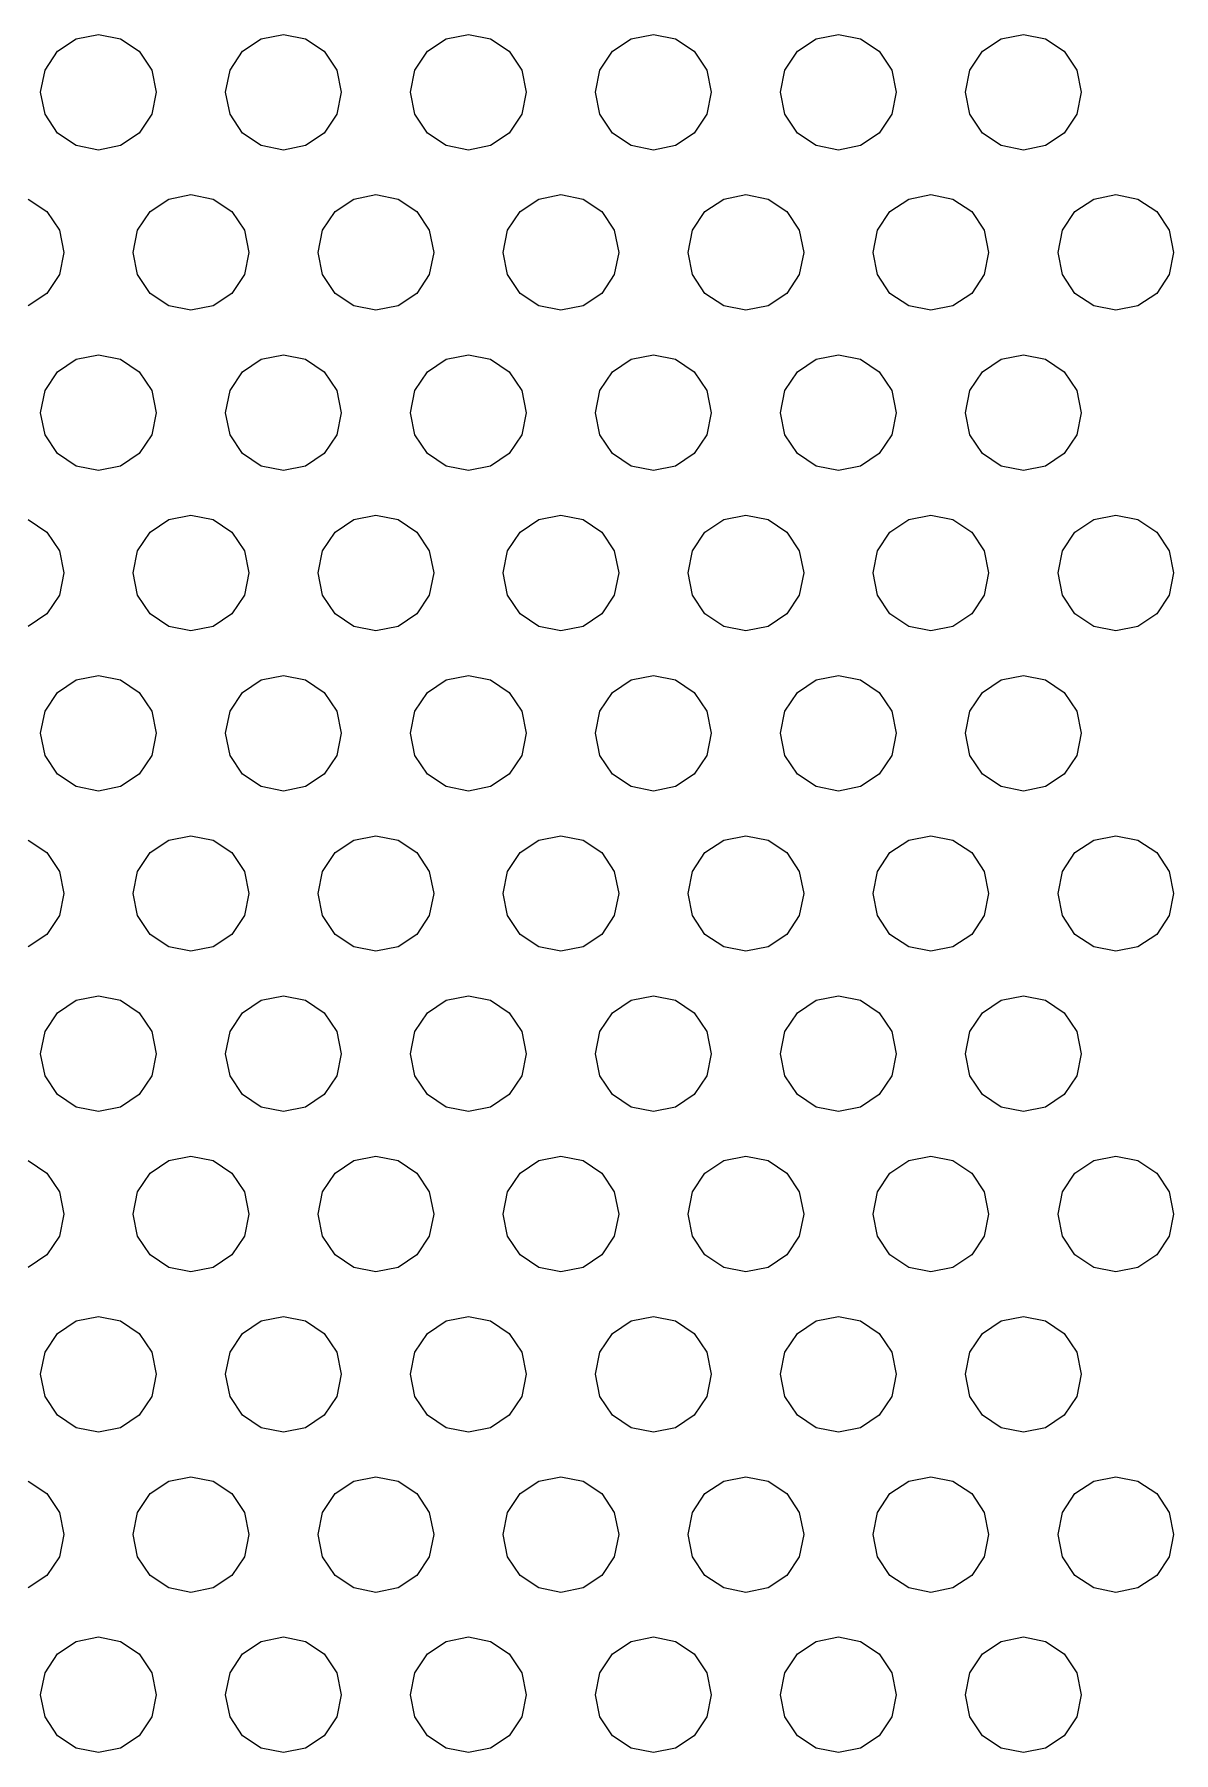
# Model space of a CAD drawing. Header units: metres. Extents: x 0 to 569, y 6 to 314.
# Drawn here: x 143.7 to 193, y 78.1 to 152.4 of the extents above; entities that cross this region are included whole.
import ezdxf

# ---------------------------------------------------------------- set-up
doc = ezdxf.new("R2010")
doc.units = ezdxf.units.M

msp = doc.modelspace()

# ---------------------------------------------------------------- linework, layer by layer
for p, q in [((145.543, 152.161), (146.5, 152.351)), ((146.5, 152.351), (147.457, 152.161)), ((153.543, 152.161), (154.5, 152.351)), ((154.5, 152.351), (155.457, 152.161)), ((161.543, 152.161), (162.5, 152.351)), ((162.5, 152.351), (163.457, 152.161)), ((169.543, 152.161), (170.5, 152.351)), ((170.5, 152.351), (171.457, 152.161)), ((177.543, 152.161), (178.5, 152.351)), ((178.5, 152.351), (179.457, 152.161)), ((185.543, 152.161), (186.5, 152.351)), ((186.5, 152.351), (187.457, 152.161)), ((144.19, 150.808), (144.732, 151.619)), ((144.732, 151.619), (145.543, 152.161)), ((147.457, 152.161), (148.268, 151.619)), ((148.268, 151.619), (148.81, 150.808)), ((152.19, 150.808), (152.732, 151.619)), ((152.732, 151.619), (153.543, 152.161)), ((155.457, 152.161), (156.268, 151.619)), ((156.268, 151.619), (156.81, 150.808)), ((160.19, 150.808), (160.732, 151.619)), ((160.732, 151.619), (161.543, 152.161)), ((163.457, 152.161), (164.268, 151.619)), ((164.268, 151.619), (164.81, 150.808)), ((168.19, 150.808), (168.732, 151.619)), ((168.732, 151.619), (169.543, 152.161)), ((171.457, 152.161), (172.268, 151.619)), ((172.268, 151.619), (172.81, 150.808)), ((176.19, 150.808), (176.732, 151.619)), ((176.732, 151.619), (177.543, 152.161)), ((179.457, 152.161), (180.268, 151.619)), ((180.268, 151.619), (180.81, 150.808)), ((184.19, 150.808), (184.732, 151.619)), ((184.732, 151.619), (185.543, 152.161)), ((187.457, 152.161), (188.268, 151.619)), ((188.268, 151.619), (188.81, 150.808)), ((144, 149.851), (144.19, 150.808)), ((148.81, 150.808), (149, 149.851)), ((152, 149.851), (152.19, 150.808)), ((156.81, 150.808), (157, 149.851)), ((160, 149.851), (160.19, 150.808)), ((164.81, 150.808), (165, 149.851)), ((168, 149.851), (168.19, 150.808)), ((172.81, 150.808), (173, 149.851)), ((176, 149.851), (176.19, 150.808)), ((180.81, 150.808), (181, 149.851)), ((184, 149.851), (184.19, 150.808)), ((188.81, 150.808), (189, 149.851)), ((144.19, 148.895), (144, 149.851)), ((149, 149.851), (148.81, 148.895)), ((152.19, 148.895), (152, 149.851)), ((157, 149.851), (156.81, 148.895)), ((160.19, 148.895), (160, 149.851)), ((165, 149.851), (164.81, 148.895)), ((168.19, 148.895), (168, 149.851)), ((173, 149.851), (172.81, 148.895)), ((176.19, 148.895), (176, 149.851)), ((181, 149.851), (180.81, 148.895)), ((184.19, 148.895), (184, 149.851)), ((189, 149.851), (188.81, 148.895)), ((144.732, 148.083), (144.19, 148.895)), ((148.81, 148.895), (148.268, 148.083)), ((152.732, 148.083), (152.19, 148.895)), ((156.81, 148.895), (156.268, 148.083)), ((160.732, 148.083), (160.19, 148.895)), ((164.81, 148.895), (164.268, 148.083)), ((168.732, 148.083), (168.19, 148.895)), ((172.81, 148.895), (172.268, 148.083)), ((176.732, 148.083), (176.19, 148.895)), ((180.81, 148.895), (180.268, 148.083)), ((184.732, 148.083), (184.19, 148.895)), ((188.81, 148.895), (188.268, 148.083)), ((145.543, 147.542), (144.732, 148.083)), ((148.268, 148.083), (147.457, 147.542)), ((153.543, 147.542), (152.732, 148.083)), ((156.268, 148.083), (155.457, 147.542)), ((161.543, 147.542), (160.732, 148.083)), ((164.268, 148.083), (163.457, 147.542)), ((169.543, 147.542), (168.732, 148.083)), ((172.268, 148.083), (171.457, 147.542)), ((177.543, 147.542), (176.732, 148.083)), ((180.268, 148.083), (179.457, 147.542)), ((185.543, 147.542), (184.732, 148.083)), ((188.268, 148.083), (187.457, 147.542)), ((146.5, 147.351), (145.543, 147.542)), ((147.457, 147.542), (146.5, 147.351)), ((154.5, 147.351), (153.543, 147.542)), ((155.457, 147.542), (154.5, 147.351)), ((162.5, 147.351), (161.543, 147.542)), ((163.457, 147.542), (162.5, 147.351)), ((170.5, 147.351), (169.543, 147.542)), ((171.457, 147.542), (170.5, 147.351)), ((178.5, 147.351), (177.543, 147.542)), ((179.457, 147.542), (178.5, 147.351)), ((186.5, 147.351), (185.543, 147.542)), ((187.457, 147.542), (186.5, 147.351)), ((143.457, 145.233), (144.268, 144.691)), ((148.732, 144.691), (149.543, 145.233)), ((149.543, 145.233), (150.5, 145.423)), ((150.5, 145.423), (151.457, 145.233)), ((151.457, 145.233), (152.268, 144.691)), ((156.732, 144.691), (157.543, 145.233)), ((157.543, 145.233), (158.5, 145.423)), ((158.5, 145.423), (159.457, 145.233)), ((159.457, 145.233), (160.268, 144.691)), ((164.732, 144.691), (165.543, 145.233)), ((165.543, 145.233), (166.5, 145.423)), ((166.5, 145.423), (167.457, 145.233)), ((167.457, 145.233), (168.268, 144.691)), ((172.732, 144.691), (173.543, 145.233)), ((173.543, 145.233), (174.5, 145.423)), ((174.5, 145.423), (175.457, 145.233)), ((175.457, 145.233), (176.268, 144.691)), ((180.732, 144.691), (181.543, 145.233)), ((181.543, 145.233), (182.5, 145.423)), ((182.5, 145.423), (183.457, 145.233)), ((183.457, 145.233), (184.268, 144.691)), ((188.732, 144.691), (189.543, 145.233)), ((189.543, 145.233), (190.5, 145.423)), ((190.5, 145.423), (191.457, 145.233)), ((191.457, 145.233), (192.268, 144.691)), ((144.268, 144.691), (144.81, 143.88)), ((148.19, 143.88), (148.732, 144.691)), ((152.268, 144.691), (152.81, 143.88)), ((156.19, 143.88), (156.732, 144.691)), ((160.268, 144.691), (160.81, 143.88)), ((164.19, 143.88), (164.732, 144.691)), ((168.268, 144.691), (168.81, 143.88)), ((172.19, 143.88), (172.732, 144.691)), ((176.268, 144.691), (176.81, 143.88)), ((180.19, 143.88), (180.732, 144.691)), ((184.268, 144.691), (184.81, 143.88)), ((188.19, 143.88), (188.732, 144.691)), ((192.268, 144.691), (192.81, 143.88)), ((144.81, 143.88), (145, 142.923)), ((148, 142.923), (148.19, 143.88)), ((152.81, 143.88), (153, 142.923)), ((156, 142.923), (156.19, 143.88)), ((160.81, 143.88), (161, 142.923)), ((164, 142.923), (164.19, 143.88)), ((168.81, 143.88), (169, 142.923)), ((172, 142.923), (172.19, 143.88)), ((176.81, 143.88), (177, 142.923)), ((180, 142.923), (180.19, 143.88)), ((184.81, 143.88), (185, 142.923)), ((188, 142.923), (188.19, 143.88)), ((192.81, 143.88), (193, 142.923)), ((145, 142.923), (144.81, 141.966)), ((148.19, 141.966), (148, 142.923)), ((153, 142.923), (152.81, 141.966)), ((156.19, 141.966), (156, 142.923)), ((161, 142.923), (160.81, 141.966)), ((164.19, 141.966), (164, 142.923)), ((169, 142.923), (168.81, 141.966)), ((172.19, 141.966), (172, 142.923)), ((177, 142.923), (176.81, 141.966)), ((180.19, 141.966), (180, 142.923)), ((185, 142.923), (184.81, 141.966)), ((188.19, 141.966), (188, 142.923)), ((193, 142.923), (192.81, 141.966)), ((144.81, 141.966), (144.268, 141.155)), ((148.732, 141.155), (148.19, 141.966)), ((152.81, 141.966), (152.268, 141.155)), ((156.732, 141.155), (156.19, 141.966)), ((160.81, 141.966), (160.268, 141.155)), ((164.732, 141.155), (164.19, 141.966)), ((168.81, 141.966), (168.268, 141.155)), ((172.732, 141.155), (172.19, 141.966)), ((176.81, 141.966), (176.268, 141.155)), ((180.732, 141.155), (180.19, 141.966)), ((184.81, 141.966), (184.268, 141.155)), ((188.732, 141.155), (188.19, 141.966)), ((192.81, 141.966), (192.268, 141.155)), ((144.268, 141.155), (143.457, 140.613)), ((149.543, 140.613), (148.732, 141.155)), ((152.268, 141.155), (151.457, 140.613)), ((157.543, 140.613), (156.732, 141.155)), ((160.268, 141.155), (159.457, 140.613)), ((165.543, 140.613), (164.732, 141.155)), ((168.268, 141.155), (167.457, 140.613)), ((173.543, 140.613), (172.732, 141.155)), ((176.268, 141.155), (175.457, 140.613)), ((181.543, 140.613), (180.732, 141.155)), ((184.268, 141.155), (183.457, 140.613)), ((189.543, 140.613), (188.732, 141.155)), ((192.268, 141.155), (191.457, 140.613)), ((150.5, 140.423), (149.543, 140.613)), ((151.457, 140.613), (150.5, 140.423)), ((158.5, 140.423), (157.543, 140.613)), ((159.457, 140.613), (158.5, 140.423)), ((166.5, 140.423), (165.543, 140.613)), ((167.457, 140.613), (166.5, 140.423)), ((174.5, 140.423), (173.543, 140.613)), ((175.457, 140.613), (174.5, 140.423)), ((182.5, 140.423), (181.543, 140.613)), ((183.457, 140.613), (182.5, 140.423)), ((190.5, 140.423), (189.543, 140.613)), ((191.457, 140.613), (190.5, 140.423)), ((144.732, 137.763), (145.543, 138.305)), ((145.543, 138.305), (146.5, 138.495)), ((146.5, 138.495), (147.457, 138.305)), ((147.457, 138.305), (148.268, 137.763)), ((152.732, 137.763), (153.543, 138.305)), ((153.543, 138.305), (154.5, 138.495)), ((154.5, 138.495), (155.457, 138.305)), ((155.457, 138.305), (156.268, 137.763)), ((160.732, 137.763), (161.543, 138.305)), ((161.543, 138.305), (162.5, 138.495)), ((162.5, 138.495), (163.457, 138.305)), ((163.457, 138.305), (164.268, 137.763)), ((168.732, 137.763), (169.543, 138.305)), ((169.543, 138.305), (170.5, 138.495)), ((170.5, 138.495), (171.457, 138.305)), ((171.457, 138.305), (172.268, 137.763)), ((176.732, 137.763), (177.543, 138.305)), ((177.543, 138.305), (178.5, 138.495)), ((178.5, 138.495), (179.457, 138.305)), ((179.457, 138.305), (180.268, 137.763)), ((184.732, 137.763), (185.543, 138.305)), ((185.543, 138.305), (186.5, 138.495)), ((186.5, 138.495), (187.457, 138.305)), ((187.457, 138.305), (188.268, 137.763)), ((144.19, 136.952), (144.732, 137.763)), ((148.268, 137.763), (148.81, 136.952)), ((152.19, 136.952), (152.732, 137.763)), ((156.268, 137.763), (156.81, 136.952)), ((160.19, 136.952), (160.732, 137.763)), ((164.268, 137.763), (164.81, 136.952)), ((168.19, 136.952), (168.732, 137.763)), ((172.268, 137.763), (172.81, 136.952)), ((176.19, 136.952), (176.732, 137.763)), ((180.268, 137.763), (180.81, 136.952)), ((184.19, 136.952), (184.732, 137.763)), ((188.268, 137.763), (188.81, 136.952)), ((144, 135.995), (144.19, 136.952)), ((148.81, 136.952), (149, 135.995)), ((152, 135.995), (152.19, 136.952)), ((156.81, 136.952), (157, 135.995)), ((160, 135.995), (160.19, 136.952)), ((164.81, 136.952), (165, 135.995)), ((168, 135.995), (168.19, 136.952)), ((172.81, 136.952), (173, 135.995)), ((176, 135.995), (176.19, 136.952)), ((180.81, 136.952), (181, 135.995)), ((184, 135.995), (184.19, 136.952)), ((188.81, 136.952), (189, 135.995)), ((144.19, 135.038), (144, 135.995)), ((149, 135.995), (148.81, 135.038)), ((152.19, 135.038), (152, 135.995)), ((157, 135.995), (156.81, 135.038)), ((160.19, 135.038), (160, 135.995)), ((165, 135.995), (164.81, 135.038)), ((168.19, 135.038), (168, 135.995)), ((173, 135.995), (172.81, 135.038)), ((176.19, 135.038), (176, 135.995)), ((181, 135.995), (180.81, 135.038)), ((184.19, 135.038), (184, 135.995)), ((189, 135.995), (188.81, 135.038)), ((144.732, 134.227), (144.19, 135.038)), ((148.81, 135.038), (148.268, 134.227)), ((152.732, 134.227), (152.19, 135.038)), ((156.81, 135.038), (156.268, 134.227)), ((160.732, 134.227), (160.19, 135.038)), ((164.81, 135.038), (164.268, 134.227)), ((168.732, 134.227), (168.19, 135.038)), ((172.81, 135.038), (172.268, 134.227)), ((176.732, 134.227), (176.19, 135.038)), ((180.81, 135.038), (180.268, 134.227)), ((184.732, 134.227), (184.19, 135.038)), ((188.81, 135.038), (188.268, 134.227)), ((145.543, 133.685), (144.732, 134.227)), ((148.268, 134.227), (147.457, 133.685)), ((153.543, 133.685), (152.732, 134.227)), ((156.268, 134.227), (155.457, 133.685)), ((161.543, 133.685), (160.732, 134.227)), ((164.268, 134.227), (163.457, 133.685)), ((169.543, 133.685), (168.732, 134.227)), ((172.268, 134.227), (171.457, 133.685)), ((177.543, 133.685), (176.732, 134.227)), ((180.268, 134.227), (179.457, 133.685)), ((185.543, 133.685), (184.732, 134.227)), ((188.268, 134.227), (187.457, 133.685)), ((146.5, 133.495), (145.543, 133.685)), ((147.457, 133.685), (146.5, 133.495)), ((154.5, 133.495), (153.543, 133.685)), ((155.457, 133.685), (154.5, 133.495)), ((162.5, 133.495), (161.543, 133.685)), ((163.457, 133.685), (162.5, 133.495)), ((170.5, 133.495), (169.543, 133.685)), ((171.457, 133.685), (170.5, 133.495)), ((178.5, 133.495), (177.543, 133.685)), ((179.457, 133.685), (178.5, 133.495)), ((186.5, 133.495), (185.543, 133.685)), ((187.457, 133.685), (186.5, 133.495)), ((149.543, 131.376), (150.5, 131.567)), ((150.5, 131.567), (151.457, 131.376)), ((157.543, 131.376), (158.5, 131.567)), ((158.5, 131.567), (159.457, 131.376)), ((165.543, 131.376), (166.5, 131.567)), ((166.5, 131.567), (167.457, 131.376)), ((173.543, 131.376), (174.5, 131.567)), ((174.5, 131.567), (175.457, 131.376)), ((181.543, 131.376), (182.5, 131.567)), ((182.5, 131.567), (183.457, 131.376)), ((189.543, 131.376), (190.5, 131.567)), ((190.5, 131.567), (191.457, 131.376)), ((143.457, 131.376), (144.268, 130.834)), ((144.268, 130.834), (144.81, 130.023)), ((148.19, 130.023), (148.732, 130.834)), ((148.732, 130.834), (149.543, 131.376)), ((151.457, 131.376), (152.268, 130.834)), ((152.268, 130.834), (152.81, 130.023)), ((156.19, 130.023), (156.732, 130.834)), ((156.732, 130.834), (157.543, 131.376)), ((159.457, 131.376), (160.268, 130.834)), ((160.268, 130.834), (160.81, 130.023)), ((164.19, 130.023), (164.732, 130.834)), ((164.732, 130.834), (165.543, 131.376)), ((167.457, 131.376), (168.268, 130.834)), ((168.268, 130.834), (168.81, 130.023)), ((172.19, 130.023), (172.732, 130.834)), ((172.732, 130.834), (173.543, 131.376)), ((175.457, 131.376), (176.268, 130.834)), ((176.268, 130.834), (176.81, 130.023)), ((180.19, 130.023), (180.732, 130.834)), ((180.732, 130.834), (181.543, 131.376)), ((183.457, 131.376), (184.268, 130.834)), ((184.268, 130.834), (184.81, 130.023)), ((188.19, 130.023), (188.732, 130.834)), ((188.732, 130.834), (189.543, 131.376)), ((191.457, 131.376), (192.268, 130.834)), ((192.268, 130.834), (192.81, 130.023)), ((144.81, 130.023), (145, 129.067)), ((148, 129.067), (148.19, 130.023)), ((152.81, 130.023), (153, 129.067)), ((156, 129.067), (156.19, 130.023)), ((160.81, 130.023), (161, 129.067)), ((164, 129.067), (164.19, 130.023)), ((168.81, 130.023), (169, 129.067)), ((172, 129.067), (172.19, 130.023)), ((176.81, 130.023), (177, 129.067)), ((180, 129.067), (180.19, 130.023)), ((184.81, 130.023), (185, 129.067)), ((188, 129.067), (188.19, 130.023)), ((192.81, 130.023), (193, 129.067)), ((145, 129.067), (144.81, 128.11)), ((148.19, 128.11), (148, 129.067)), ((153, 129.067), (152.81, 128.11)), ((156.19, 128.11), (156, 129.067)), ((161, 129.067), (160.81, 128.11)), ((164.19, 128.11), (164, 129.067)), ((169, 129.067), (168.81, 128.11)), ((172.19, 128.11), (172, 129.067)), ((177, 129.067), (176.81, 128.11)), ((180.19, 128.11), (180, 129.067)), ((185, 129.067), (184.81, 128.11)), ((188.19, 128.11), (188, 129.067)), ((193, 129.067), (192.81, 128.11)), ((144.81, 128.11), (144.268, 127.299)), ((148.732, 127.299), (148.19, 128.11)), ((152.81, 128.11), (152.268, 127.299)), ((156.732, 127.299), (156.19, 128.11)), ((160.81, 128.11), (160.268, 127.299)), ((164.732, 127.299), (164.19, 128.11)), ((168.81, 128.11), (168.268, 127.299)), ((172.732, 127.299), (172.19, 128.11)), ((176.81, 128.11), (176.268, 127.299)), ((180.732, 127.299), (180.19, 128.11)), ((184.81, 128.11), (184.268, 127.299)), ((188.732, 127.299), (188.19, 128.11)), ((192.81, 128.11), (192.268, 127.299)), ((144.268, 127.299), (143.457, 126.757)), ((149.543, 126.757), (148.732, 127.299)), ((152.268, 127.299), (151.457, 126.757)), ((157.543, 126.757), (156.732, 127.299)), ((160.268, 127.299), (159.457, 126.757)), ((165.543, 126.757), (164.732, 127.299)), ((168.268, 127.299), (167.457, 126.757)), ((173.543, 126.757), (172.732, 127.299)), ((176.268, 127.299), (175.457, 126.757)), ((181.543, 126.757), (180.732, 127.299)), ((184.268, 127.299), (183.457, 126.757)), ((189.543, 126.757), (188.732, 127.299)), ((192.268, 127.299), (191.457, 126.757)), ((150.5, 126.567), (149.543, 126.757)), ((151.457, 126.757), (150.5, 126.567)), ((158.5, 126.567), (157.543, 126.757)), ((159.457, 126.757), (158.5, 126.567)), ((166.5, 126.567), (165.543, 126.757)), ((167.457, 126.757), (166.5, 126.567)), ((174.5, 126.567), (173.543, 126.757)), ((175.457, 126.757), (174.5, 126.567)), ((182.5, 126.567), (181.543, 126.757)), ((183.457, 126.757), (182.5, 126.567)), ((190.5, 126.567), (189.543, 126.757)), ((191.457, 126.757), (190.5, 126.567)), ((144.732, 123.906), (145.543, 124.448)), ((145.543, 124.448), (146.5, 124.638)), ((146.5, 124.638), (147.457, 124.448)), ((147.457, 124.448), (148.268, 123.906)), ((152.732, 123.906), (153.543, 124.448)), ((153.543, 124.448), (154.5, 124.638)), ((154.5, 124.638), (155.457, 124.448)), ((155.457, 124.448), (156.268, 123.906)), ((160.732, 123.906), (161.543, 124.448)), ((161.543, 124.448), (162.5, 124.638)), ((162.5, 124.638), (163.457, 124.448)), ((163.457, 124.448), (164.268, 123.906)), ((168.732, 123.906), (169.543, 124.448)), ((169.543, 124.448), (170.5, 124.638)), ((170.5, 124.638), (171.457, 124.448)), ((171.457, 124.448), (172.268, 123.906)), ((176.732, 123.906), (177.543, 124.448)), ((177.543, 124.448), (178.5, 124.638)), ((178.5, 124.638), (179.457, 124.448)), ((179.457, 124.448), (180.268, 123.906)), ((184.732, 123.906), (185.543, 124.448)), ((185.543, 124.448), (186.5, 124.638)), ((186.5, 124.638), (187.457, 124.448)), ((187.457, 124.448), (188.268, 123.906)), ((144.19, 123.095), (144.732, 123.906)), ((148.268, 123.906), (148.81, 123.095)), ((152.19, 123.095), (152.732, 123.906)), ((156.268, 123.906), (156.81, 123.095)), ((160.19, 123.095), (160.732, 123.906)), ((164.268, 123.906), (164.81, 123.095)), ((168.19, 123.095), (168.732, 123.906)), ((172.268, 123.906), (172.81, 123.095)), ((176.19, 123.095), (176.732, 123.906)), ((180.268, 123.906), (180.81, 123.095)), ((184.19, 123.095), (184.732, 123.906)), ((188.268, 123.906), (188.81, 123.095)), ((144, 122.138), (144.19, 123.095)), ((148.81, 123.095), (149, 122.138)), ((152, 122.138), (152.19, 123.095)), ((156.81, 123.095), (157, 122.138)), ((160, 122.138), (160.19, 123.095)), ((164.81, 123.095), (165, 122.138)), ((168, 122.138), (168.19, 123.095)), ((172.81, 123.095), (173, 122.138)), ((176, 122.138), (176.19, 123.095)), ((180.81, 123.095), (181, 122.138)), ((184, 122.138), (184.19, 123.095)), ((188.81, 123.095), (189, 122.138)), ((144.19, 121.182), (144, 122.138)), ((149, 122.138), (148.81, 121.182)), ((152.19, 121.182), (152, 122.138)), ((157, 122.138), (156.81, 121.182)), ((160.19, 121.182), (160, 122.138)), ((165, 122.138), (164.81, 121.182)), ((168.19, 121.182), (168, 122.138)), ((173, 122.138), (172.81, 121.182)), ((176.19, 121.182), (176, 122.138)), ((181, 122.138), (180.81, 121.182)), ((184.19, 121.182), (184, 122.138)), ((189, 122.138), (188.81, 121.182)), ((144.732, 120.371), (144.19, 121.182)), ((148.81, 121.182), (148.268, 120.371)), ((152.732, 120.371), (152.19, 121.182)), ((156.81, 121.182), (156.268, 120.371)), ((160.732, 120.371), (160.19, 121.182)), ((164.81, 121.182), (164.268, 120.371)), ((168.732, 120.371), (168.19, 121.182)), ((172.81, 121.182), (172.268, 120.371)), ((176.732, 120.371), (176.19, 121.182)), ((180.81, 121.182), (180.268, 120.371)), ((184.732, 120.371), (184.19, 121.182)), ((188.81, 121.182), (188.268, 120.371)), ((145.543, 119.829), (144.732, 120.371)), ((148.268, 120.371), (147.457, 119.829)), ((153.543, 119.829), (152.732, 120.371)), ((156.268, 120.371), (155.457, 119.829)), ((161.543, 119.829), (160.732, 120.371)), ((164.268, 120.371), (163.457, 119.829)), ((169.543, 119.829), (168.732, 120.371)), ((172.268, 120.371), (171.457, 119.829)), ((177.543, 119.829), (176.732, 120.371)), ((180.268, 120.371), (179.457, 119.829)), ((185.543, 119.829), (184.732, 120.371)), ((188.268, 120.371), (187.457, 119.829)), ((146.5, 119.638), (145.543, 119.829)), ((147.457, 119.829), (146.5, 119.638)), ((154.5, 119.638), (153.543, 119.829)), ((155.457, 119.829), (154.5, 119.638)), ((162.5, 119.638), (161.543, 119.829)), ((163.457, 119.829), (162.5, 119.638)), ((170.5, 119.638), (169.543, 119.829)), ((171.457, 119.829), (170.5, 119.638)), ((178.5, 119.638), (177.543, 119.829)), ((179.457, 119.829), (178.5, 119.638)), ((186.5, 119.638), (185.543, 119.829)), ((187.457, 119.829), (186.5, 119.638)), ((143.457, 117.52), (144.268, 116.978)), ((148.732, 116.978), (149.543, 117.52)), ((149.543, 117.52), (150.5, 117.71)), ((150.5, 117.71), (151.457, 117.52)), ((151.457, 117.52), (152.268, 116.978)), ((156.732, 116.978), (157.543, 117.52)), ((157.543, 117.52), (158.5, 117.71)), ((158.5, 117.71), (159.457, 117.52)), ((159.457, 117.52), (160.268, 116.978)), ((164.732, 116.978), (165.543, 117.52)), ((165.543, 117.52), (166.5, 117.71)), ((166.5, 117.71), (167.457, 117.52)), ((167.457, 117.52), (168.268, 116.978)), ((172.732, 116.978), (173.543, 117.52)), ((173.543, 117.52), (174.5, 117.71)), ((174.5, 117.71), (175.457, 117.52)), ((175.457, 117.52), (176.268, 116.978)), ((180.732, 116.978), (181.543, 117.52)), ((181.543, 117.52), (182.5, 117.71)), ((182.5, 117.71), (183.457, 117.52)), ((183.457, 117.52), (184.268, 116.978)), ((188.732, 116.978), (189.543, 117.52)), ((189.543, 117.52), (190.5, 117.71)), ((190.5, 117.71), (191.457, 117.52)), ((191.457, 117.52), (192.268, 116.978)), ((144.268, 116.978), (144.81, 116.167)), ((148.19, 116.167), (148.732, 116.978)), ((152.268, 116.978), (152.81, 116.167)), ((156.19, 116.167), (156.732, 116.978)), ((160.268, 116.978), (160.81, 116.167)), ((164.19, 116.167), (164.732, 116.978)), ((168.268, 116.978), (168.81, 116.167)), ((172.19, 116.167), (172.732, 116.978)), ((176.268, 116.978), (176.81, 116.167)), ((180.19, 116.167), (180.732, 116.978)), ((184.268, 116.978), (184.81, 116.167)), ((188.19, 116.167), (188.732, 116.978)), ((192.268, 116.978), (192.81, 116.167)), ((144.81, 116.167), (145, 115.21)), ((148, 115.21), (148.19, 116.167)), ((152.81, 116.167), (153, 115.21)), ((156, 115.21), (156.19, 116.167)), ((160.81, 116.167), (161, 115.21)), ((164, 115.21), (164.19, 116.167)), ((168.81, 116.167), (169, 115.21)), ((172, 115.21), (172.19, 116.167)), ((176.81, 116.167), (177, 115.21)), ((180, 115.21), (180.19, 116.167)), ((184.81, 116.167), (185, 115.21)), ((188, 115.21), (188.19, 116.167)), ((192.81, 116.167), (193, 115.21)), ((145, 115.21), (144.81, 114.254)), ((148.19, 114.254), (148, 115.21)), ((153, 115.21), (152.81, 114.254)), ((156.19, 114.254), (156, 115.21)), ((161, 115.21), (160.81, 114.254)), ((164.19, 114.254), (164, 115.21)), ((169, 115.21), (168.81, 114.254)), ((172.19, 114.254), (172, 115.21)), ((177, 115.21), (176.81, 114.254)), ((180.19, 114.254), (180, 115.21)), ((185, 115.21), (184.81, 114.254)), ((188.19, 114.254), (188, 115.21)), ((193, 115.21), (192.81, 114.254)), ((144.81, 114.254), (144.268, 113.442)), ((148.732, 113.442), (148.19, 114.254)), ((152.81, 114.254), (152.268, 113.442)), ((156.732, 113.442), (156.19, 114.254)), ((160.81, 114.254), (160.268, 113.442)), ((164.732, 113.442), (164.19, 114.254)), ((168.81, 114.254), (168.268, 113.442)), ((172.732, 113.442), (172.19, 114.254)), ((176.81, 114.254), (176.268, 113.442)), ((180.732, 113.442), (180.19, 114.254)), ((184.81, 114.254), (184.268, 113.442)), ((188.732, 113.442), (188.19, 114.254)), ((192.81, 114.254), (192.268, 113.442)), ((144.268, 113.442), (143.457, 112.901)), ((149.543, 112.901), (148.732, 113.442)), ((152.268, 113.442), (151.457, 112.901)), ((157.543, 112.901), (156.732, 113.442)), ((160.268, 113.442), (159.457, 112.901)), ((165.543, 112.901), (164.732, 113.442)), ((168.268, 113.442), (167.457, 112.901)), ((173.543, 112.901), (172.732, 113.442)), ((176.268, 113.442), (175.457, 112.901)), ((181.543, 112.901), (180.732, 113.442)), ((184.268, 113.442), (183.457, 112.901)), ((189.543, 112.901), (188.732, 113.442)), ((192.268, 113.442), (191.457, 112.901)), ((150.5, 112.71), (149.543, 112.901)), ((151.457, 112.901), (150.5, 112.71)), ((158.5, 112.71), (157.543, 112.901)), ((159.457, 112.901), (158.5, 112.71)), ((166.5, 112.71), (165.543, 112.901)), ((167.457, 112.901), (166.5, 112.71)), ((174.5, 112.71), (173.543, 112.901)), ((175.457, 112.901), (174.5, 112.71)), ((182.5, 112.71), (181.543, 112.901)), ((183.457, 112.901), (182.5, 112.71)), ((190.5, 112.71), (189.543, 112.901)), ((191.457, 112.901), (190.5, 112.71)), ((145.543, 110.592), (146.5, 110.782)), ((146.5, 110.782), (147.457, 110.592)), ((153.543, 110.592), (154.5, 110.782)), ((154.5, 110.782), (155.457, 110.592)), ((161.543, 110.592), (162.5, 110.782)), ((162.5, 110.782), (163.457, 110.592)), ((169.543, 110.592), (170.5, 110.782)), ((170.5, 110.782), (171.457, 110.592)), ((177.543, 110.592), (178.5, 110.782)), ((178.5, 110.782), (179.457, 110.592)), ((185.543, 110.592), (186.5, 110.782)), ((186.5, 110.782), (187.457, 110.592)), ((144.19, 109.239), (144.732, 110.05)), ((144.732, 110.05), (145.543, 110.592)), ((147.457, 110.592), (148.268, 110.05)), ((148.268, 110.05), (148.81, 109.239)), ((152.19, 109.239), (152.732, 110.05)), ((152.732, 110.05), (153.543, 110.592)), ((155.457, 110.592), (156.268, 110.05)), ((156.268, 110.05), (156.81, 109.239)), ((160.19, 109.239), (160.732, 110.05)), ((160.732, 110.05), (161.543, 110.592)), ((163.457, 110.592), (164.268, 110.05)), ((164.268, 110.05), (164.81, 109.239)), ((168.19, 109.239), (168.732, 110.05)), ((168.732, 110.05), (169.543, 110.592)), ((171.457, 110.592), (172.268, 110.05)), ((172.268, 110.05), (172.81, 109.239)), ((176.19, 109.239), (176.732, 110.05)), ((176.732, 110.05), (177.543, 110.592)), ((179.457, 110.592), (180.268, 110.05)), ((180.268, 110.05), (180.81, 109.239)), ((184.19, 109.239), (184.732, 110.05)), ((184.732, 110.05), (185.543, 110.592)), ((187.457, 110.592), (188.268, 110.05)), ((188.268, 110.05), (188.81, 109.239)), ((144, 108.282), (144.19, 109.239)), ((148.81, 109.239), (149, 108.282)), ((152, 108.282), (152.19, 109.239)), ((156.81, 109.239), (157, 108.282)), ((160, 108.282), (160.19, 109.239)), ((164.81, 109.239), (165, 108.282)), ((168, 108.282), (168.19, 109.239)), ((172.81, 109.239), (173, 108.282)), ((176, 108.282), (176.19, 109.239)), ((180.81, 109.239), (181, 108.282)), ((184, 108.282), (184.19, 109.239)), ((188.81, 109.239), (189, 108.282)), ((144.19, 107.325), (144, 108.282)), ((149, 108.282), (148.81, 107.325)), ((152.19, 107.325), (152, 108.282)), ((157, 108.282), (156.81, 107.325)), ((160.19, 107.325), (160, 108.282)), ((165, 108.282), (164.81, 107.325)), ((168.19, 107.325), (168, 108.282)), ((173, 108.282), (172.81, 107.325)), ((176.19, 107.325), (176, 108.282)), ((181, 108.282), (180.81, 107.325)), ((184.19, 107.325), (184, 108.282)), ((189, 108.282), (188.81, 107.325)), ((144.732, 106.514), (144.19, 107.325)), ((148.81, 107.325), (148.268, 106.514)), ((152.732, 106.514), (152.19, 107.325)), ((156.81, 107.325), (156.268, 106.514)), ((160.732, 106.514), (160.19, 107.325)), ((164.81, 107.325), (164.268, 106.514)), ((168.732, 106.514), (168.19, 107.325)), ((172.81, 107.325), (172.268, 106.514)), ((176.732, 106.514), (176.19, 107.325)), ((180.81, 107.325), (180.268, 106.514)), ((184.732, 106.514), (184.19, 107.325)), ((188.81, 107.325), (188.268, 106.514)), ((145.543, 105.972), (144.732, 106.514)), ((148.268, 106.514), (147.457, 105.972)), ((153.543, 105.972), (152.732, 106.514)), ((156.268, 106.514), (155.457, 105.972)), ((161.543, 105.972), (160.732, 106.514)), ((164.268, 106.514), (163.457, 105.972)), ((169.543, 105.972), (168.732, 106.514)), ((172.268, 106.514), (171.457, 105.972)), ((177.543, 105.972), (176.732, 106.514)), ((180.268, 106.514), (179.457, 105.972)), ((185.543, 105.972), (184.732, 106.514)), ((188.268, 106.514), (187.457, 105.972)), ((146.5, 105.782), (145.543, 105.972)), ((147.457, 105.972), (146.5, 105.782)), ((154.5, 105.782), (153.543, 105.972)), ((155.457, 105.972), (154.5, 105.782)), ((162.5, 105.782), (161.543, 105.972)), ((163.457, 105.972), (162.5, 105.782)), ((170.5, 105.782), (169.543, 105.972)), ((171.457, 105.972), (170.5, 105.782)), ((178.5, 105.782), (177.543, 105.972)), ((179.457, 105.972), (178.5, 105.782)), ((186.5, 105.782), (185.543, 105.972)), ((187.457, 105.972), (186.5, 105.782)), ((143.457, 103.664), (144.268, 103.122)), ((148.732, 103.122), (149.543, 103.664)), ((149.543, 103.664), (150.5, 103.854)), ((150.5, 103.854), (151.457, 103.664)), ((151.457, 103.664), (152.268, 103.122)), ((156.732, 103.122), (157.543, 103.664)), ((157.543, 103.664), (158.5, 103.854)), ((158.5, 103.854), (159.457, 103.664)), ((159.457, 103.664), (160.268, 103.122)), ((164.732, 103.122), (165.543, 103.664)), ((165.543, 103.664), (166.5, 103.854)), ((166.5, 103.854), (167.457, 103.664)), ((167.457, 103.664), (168.268, 103.122)), ((172.732, 103.122), (173.543, 103.664)), ((173.543, 103.664), (174.5, 103.854)), ((174.5, 103.854), (175.457, 103.664)), ((175.457, 103.664), (176.268, 103.122)), ((180.732, 103.122), (181.543, 103.664)), ((181.543, 103.664), (182.5, 103.854)), ((182.5, 103.854), (183.457, 103.664)), ((183.457, 103.664), (184.268, 103.122)), ((188.732, 103.122), (189.543, 103.664)), ((189.543, 103.664), (190.5, 103.854)), ((190.5, 103.854), (191.457, 103.664)), ((191.457, 103.664), (192.268, 103.122)), ((144.268, 103.122), (144.81, 102.311)), ((148.19, 102.311), (148.732, 103.122)), ((152.268, 103.122), (152.81, 102.311)), ((156.19, 102.311), (156.732, 103.122)), ((160.268, 103.122), (160.81, 102.311)), ((164.19, 102.311), (164.732, 103.122)), ((168.268, 103.122), (168.81, 102.311)), ((172.19, 102.311), (172.732, 103.122)), ((176.268, 103.122), (176.81, 102.311)), ((180.19, 102.311), (180.732, 103.122)), ((184.268, 103.122), (184.81, 102.311)), ((188.19, 102.311), (188.732, 103.122)), ((192.268, 103.122), (192.81, 102.311)), ((144.81, 102.311), (145, 101.354)), ((148, 101.354), (148.19, 102.311)), ((152.81, 102.311), (153, 101.354)), ((156, 101.354), (156.19, 102.311)), ((160.81, 102.311), (161, 101.354)), ((164, 101.354), (164.19, 102.311)), ((168.81, 102.311), (169, 101.354)), ((172, 101.354), (172.19, 102.311)), ((176.81, 102.311), (177, 101.354)), ((180, 101.354), (180.19, 102.311)), ((184.81, 102.311), (185, 101.354)), ((188, 101.354), (188.19, 102.311)), ((192.81, 102.311), (193, 101.354)), ((145, 101.354), (144.81, 100.397)), ((148.19, 100.397), (148, 101.354)), ((153, 101.354), (152.81, 100.397)), ((156.19, 100.397), (156, 101.354)), ((161, 101.354), (160.81, 100.397)), ((164.19, 100.397), (164, 101.354)), ((169, 101.354), (168.81, 100.397)), ((172.19, 100.397), (172, 101.354)), ((177, 101.354), (176.81, 100.397)), ((180.19, 100.397), (180, 101.354)), ((185, 101.354), (184.81, 100.397)), ((188.19, 100.397), (188, 101.354)), ((193, 101.354), (192.81, 100.397)), ((144.81, 100.397), (144.268, 99.5861)), ((148.732, 99.5861), (148.19, 100.397)), ((152.81, 100.397), (152.268, 99.5861)), ((156.732, 99.5861), (156.19, 100.397)), ((160.81, 100.397), (160.268, 99.5861)), ((164.732, 99.5861), (164.19, 100.397)), ((168.81, 100.397), (168.268, 99.5861)), ((172.732, 99.5861), (172.19, 100.397)), ((176.81, 100.397), (176.268, 99.5861)), ((180.732, 99.5861), (180.19, 100.397)), ((184.81, 100.397), (184.268, 99.5861)), ((188.732, 99.5861), (188.19, 100.397)), ((192.81, 100.397), (192.268, 99.5861)), ((144.268, 99.5861), (143.457, 99.0441)), ((149.543, 99.0441), (148.732, 99.5861)), ((152.268, 99.5861), (151.457, 99.0441)), ((157.543, 99.0441), (156.732, 99.5861)), ((160.268, 99.5861), (159.457, 99.0441)), ((165.543, 99.0441), (164.732, 99.5861)), ((168.268, 99.5861), (167.457, 99.0441)), ((173.543, 99.0441), (172.732, 99.5861)), ((176.268, 99.5861), (175.457, 99.0441)), ((181.543, 99.0441), (180.732, 99.5861)), ((184.268, 99.5861), (183.457, 99.0441)), ((189.543, 99.0441), (188.732, 99.5861)), ((192.268, 99.5861), (191.457, 99.0441)), ((150.5, 98.8538), (149.543, 99.0441)), ((151.457, 99.0441), (150.5, 98.8538)), ((158.5, 98.8538), (157.543, 99.0441)), ((159.457, 99.0441), (158.5, 98.8538)), ((166.5, 98.8538), (165.543, 99.0441)), ((167.457, 99.0441), (166.5, 98.8538)), ((174.5, 98.8538), (173.543, 99.0441)), ((175.457, 99.0441), (174.5, 98.8538)), ((182.5, 98.8538), (181.543, 99.0441)), ((183.457, 99.0441), (182.5, 98.8538)), ((190.5, 98.8538), (189.543, 99.0441)), ((191.457, 99.0441), (190.5, 98.8538)), ((144.732, 96.1934), (145.543, 96.7353)), ((145.543, 96.7353), (146.5, 96.9256)), ((146.5, 96.9256), (147.457, 96.7353)), ((147.457, 96.7353), (148.268, 96.1934)), ((152.732, 96.1934), (153.543, 96.7353)), ((153.543, 96.7353), (154.5, 96.9256)), ((154.5, 96.9256), (155.457, 96.7353)), ((155.457, 96.7353), (156.268, 96.1934)), ((160.732, 96.1934), (161.543, 96.7353)), ((161.543, 96.7353), (162.5, 96.9256)), ((162.5, 96.9256), (163.457, 96.7353)), ((163.457, 96.7353), (164.268, 96.1934)), ((168.732, 96.1934), (169.543, 96.7353)), ((169.543, 96.7353), (170.5, 96.9256)), ((170.5, 96.9256), (171.457, 96.7353)), ((171.457, 96.7353), (172.268, 96.1934)), ((176.732, 96.1934), (177.543, 96.7353)), ((177.543, 96.7353), (178.5, 96.9256)), ((178.5, 96.9256), (179.457, 96.7353)), ((179.457, 96.7353), (180.268, 96.1934)), ((184.732, 96.1934), (185.543, 96.7353)), ((185.543, 96.7353), (186.5, 96.9256)), ((186.5, 96.9256), (187.457, 96.7353)), ((187.457, 96.7353), (188.268, 96.1934)), ((144.19, 95.3823), (144.732, 96.1934)), ((148.268, 96.1934), (148.81, 95.3823)), ((152.19, 95.3823), (152.732, 96.1934)), ((156.268, 96.1934), (156.81, 95.3823)), ((160.19, 95.3823), (160.732, 96.1934)), ((164.268, 96.1934), (164.81, 95.3823)), ((168.19, 95.3823), (168.732, 96.1934)), ((172.268, 96.1934), (172.81, 95.3823)), ((176.19, 95.3823), (176.732, 96.1934)), ((180.268, 96.1934), (180.81, 95.3823)), ((184.19, 95.3823), (184.732, 96.1934)), ((188.268, 96.1934), (188.81, 95.3823)), ((144, 94.4256), (144.19, 95.3823)), ((148.81, 95.3823), (149, 94.4256)), ((152, 94.4256), (152.19, 95.3823)), ((156.81, 95.3823), (157, 94.4256)), ((160, 94.4256), (160.19, 95.3823)), ((164.81, 95.3823), (165, 94.4256)), ((168, 94.4256), (168.19, 95.3823)), ((172.81, 95.3823), (173, 94.4256)), ((176, 94.4256), (176.19, 95.3823)), ((180.81, 95.3823), (181, 94.4256)), ((184, 94.4256), (184.19, 95.3823)), ((188.81, 95.3823), (189, 94.4256)), ((144.19, 93.4689), (144, 94.4256)), ((149, 94.4256), (148.81, 93.4689)), ((152.19, 93.4689), (152, 94.4256)), ((157, 94.4256), (156.81, 93.4689)), ((160.19, 93.4689), (160, 94.4256)), ((165, 94.4256), (164.81, 93.4689)), ((168.19, 93.4689), (168, 94.4256)), ((173, 94.4256), (172.81, 93.4689)), ((176.19, 93.4689), (176, 94.4256)), ((181, 94.4256), (180.81, 93.4689)), ((184.19, 93.4689), (184, 94.4256)), ((189, 94.4256), (188.81, 93.4689)), ((144.732, 92.6579), (144.19, 93.4689)), ((148.81, 93.4689), (148.268, 92.6579)), ((152.732, 92.6579), (152.19, 93.4689)), ((156.81, 93.4689), (156.268, 92.6579)), ((160.732, 92.6579), (160.19, 93.4689)), ((164.81, 93.4689), (164.268, 92.6579)), ((168.732, 92.6579), (168.19, 93.4689)), ((172.81, 93.4689), (172.268, 92.6579)), ((176.732, 92.6579), (176.19, 93.4689)), ((180.81, 93.4689), (180.268, 92.6579)), ((184.732, 92.6579), (184.19, 93.4689)), ((188.81, 93.4689), (188.268, 92.6579)), ((145.543, 92.1159), (144.732, 92.6579)), ((146.5, 91.9256), (145.543, 92.1159)), ((147.457, 92.1159), (146.5, 91.9256)), ((148.268, 92.6579), (147.457, 92.1159)), ((153.543, 92.1159), (152.732, 92.6579)), ((154.5, 91.9256), (153.543, 92.1159)), ((155.457, 92.1159), (154.5, 91.9256)), ((156.268, 92.6579), (155.457, 92.1159)), ((161.543, 92.1159), (160.732, 92.6579)), ((162.5, 91.9256), (161.543, 92.1159)), ((163.457, 92.1159), (162.5, 91.9256)), ((164.268, 92.6579), (163.457, 92.1159)), ((169.543, 92.1159), (168.732, 92.6579)), ((170.5, 91.9256), (169.543, 92.1159)), ((171.457, 92.1159), (170.5, 91.9256)), ((172.268, 92.6579), (171.457, 92.1159)), ((177.543, 92.1159), (176.732, 92.6579)), ((178.5, 91.9256), (177.543, 92.1159)), ((179.457, 92.1159), (178.5, 91.9256)), ((180.268, 92.6579), (179.457, 92.1159)), ((185.543, 92.1159), (184.732, 92.6579)), ((186.5, 91.9256), (185.543, 92.1159)), ((187.457, 92.1159), (186.5, 91.9256)), ((188.268, 92.6579), (187.457, 92.1159)), ((149.543, 89.8071), (150.5, 89.9974)), ((150.5, 89.9974), (151.457, 89.8071)), ((157.543, 89.8071), (158.5, 89.9974)), ((158.5, 89.9974), (159.457, 89.8071)), ((165.543, 89.8071), (166.5, 89.9974)), ((166.5, 89.9974), (167.457, 89.8071)), ((173.543, 89.8071), (174.5, 89.9974)), ((174.5, 89.9974), (175.457, 89.8071)), ((181.543, 89.8071), (182.5, 89.9974)), ((182.5, 89.9974), (183.457, 89.8071)), ((189.543, 89.8071), (190.5, 89.9974)), ((190.5, 89.9974), (191.457, 89.8071)), ((143.457, 89.8071), (144.268, 89.2652)), ((144.268, 89.2652), (144.81, 88.4541)), ((148.19, 88.4541), (148.732, 89.2652)), ((148.732, 89.2652), (149.543, 89.8071)), ((151.457, 89.8071), (152.268, 89.2652)), ((152.268, 89.2652), (152.81, 88.4541)), ((156.19, 88.4541), (156.732, 89.2652)), ((156.732, 89.2652), (157.543, 89.8071)), ((159.457, 89.8071), (160.268, 89.2652)), ((160.268, 89.2652), (160.81, 88.4541)), ((164.19, 88.4541), (164.732, 89.2652)), ((164.732, 89.2652), (165.543, 89.8071)), ((167.457, 89.8071), (168.268, 89.2652)), ((168.268, 89.2652), (168.81, 88.4541)), ((172.19, 88.4541), (172.732, 89.2652)), ((172.732, 89.2652), (173.543, 89.8071)), ((175.457, 89.8071), (176.268, 89.2652)), ((176.268, 89.2652), (176.81, 88.4541)), ((180.19, 88.4541), (180.732, 89.2652)), ((180.732, 89.2652), (181.543, 89.8071)), ((183.457, 89.8071), (184.268, 89.2652)), ((184.268, 89.2652), (184.81, 88.4541)), ((188.19, 88.4541), (188.732, 89.2652)), ((188.732, 89.2652), (189.543, 89.8071)), ((191.457, 89.8071), (192.268, 89.2652)), ((192.268, 89.2652), (192.81, 88.4541)), ((144.81, 88.4541), (145, 87.4974)), ((148, 87.4974), (148.19, 88.4541)), ((152.81, 88.4541), (153, 87.4974)), ((156, 87.4974), (156.19, 88.4541)), ((160.81, 88.4541), (161, 87.4974)), ((164, 87.4974), (164.19, 88.4541)), ((168.81, 88.4541), (169, 87.4974)), ((172, 87.4974), (172.19, 88.4541)), ((176.81, 88.4541), (177, 87.4974)), ((180, 87.4974), (180.19, 88.4541)), ((184.81, 88.4541), (185, 87.4974)), ((188, 87.4974), (188.19, 88.4541)), ((192.81, 88.4541), (193, 87.4974)), ((145, 87.4974), (144.81, 86.5407)), ((148.19, 86.5407), (148, 87.4974)), ((153, 87.4974), (152.81, 86.5407)), ((156.19, 86.5407), (156, 87.4974)), ((161, 87.4974), (160.81, 86.5407)), ((164.19, 86.5407), (164, 87.4974)), ((169, 87.4974), (168.81, 86.5407)), ((172.19, 86.5407), (172, 87.4974)), ((177, 87.4974), (176.81, 86.5407)), ((180.19, 86.5407), (180, 87.4974)), ((185, 87.4974), (184.81, 86.5407)), ((188.19, 86.5407), (188, 87.4974)), ((193, 87.4974), (192.81, 86.5407)), ((144.81, 86.5407), (144.268, 85.7296)), ((148.732, 85.7296), (148.19, 86.5407)), ((152.81, 86.5407), (152.268, 85.7296)), ((156.732, 85.7296), (156.19, 86.5407)), ((160.81, 86.5407), (160.268, 85.7296)), ((164.732, 85.7296), (164.19, 86.5407)), ((168.81, 86.5407), (168.268, 85.7296)), ((172.732, 85.7296), (172.19, 86.5407)), ((176.81, 86.5407), (176.268, 85.7296)), ((180.732, 85.7296), (180.19, 86.5407)), ((184.81, 86.5407), (184.268, 85.7296)), ((188.732, 85.7296), (188.19, 86.5407)), ((192.81, 86.5407), (192.268, 85.7296)), ((144.268, 85.7296), (143.457, 85.1877)), ((149.543, 85.1877), (148.732, 85.7296)), ((152.268, 85.7296), (151.457, 85.1877)), ((157.543, 85.1877), (156.732, 85.7296)), ((160.268, 85.7296), (159.457, 85.1877)), ((165.543, 85.1877), (164.732, 85.7296)), ((168.268, 85.7296), (167.457, 85.1877)), ((173.543, 85.1877), (172.732, 85.7296)), ((176.268, 85.7296), (175.457, 85.1877)), ((181.543, 85.1877), (180.732, 85.7296)), ((184.268, 85.7296), (183.457, 85.1877)), ((189.543, 85.1877), (188.732, 85.7296)), ((192.268, 85.7296), (191.457, 85.1877)), ((150.5, 84.9974), (149.543, 85.1877)), ((151.457, 85.1877), (150.5, 84.9974)), ((158.5, 84.9974), (157.543, 85.1877)), ((159.457, 85.1877), (158.5, 84.9974)), ((166.5, 84.9974), (165.543, 85.1877)), ((167.457, 85.1877), (166.5, 84.9974)), ((174.5, 84.9974), (173.543, 85.1877)), ((175.457, 85.1877), (174.5, 84.9974)), ((182.5, 84.9974), (181.543, 85.1877)), ((183.457, 85.1877), (182.5, 84.9974)), ((190.5, 84.9974), (189.543, 85.1877)), ((191.457, 85.1877), (190.5, 84.9974)), ((144.732, 82.337), (145.543, 82.8789)), ((145.543, 82.8789), (146.5, 83.0692)), ((146.5, 83.0692), (147.457, 82.8789)), ((147.457, 82.8789), (148.268, 82.337)), ((152.732, 82.337), (153.543, 82.8789)), ((153.543, 82.8789), (154.5, 83.0692)), ((154.5, 83.0692), (155.457, 82.8789)), ((155.457, 82.8789), (156.268, 82.337)), ((160.732, 82.337), (161.543, 82.8789)), ((161.543, 82.8789), (162.5, 83.0692)), ((162.5, 83.0692), (163.457, 82.8789)), ((163.457, 82.8789), (164.268, 82.337)), ((168.732, 82.337), (169.543, 82.8789)), ((169.543, 82.8789), (170.5, 83.0692)), ((170.5, 83.0692), (171.457, 82.8789)), ((171.457, 82.8789), (172.268, 82.337)), ((176.732, 82.337), (177.543, 82.8789)), ((177.543, 82.8789), (178.5, 83.0692)), ((178.5, 83.0692), (179.457, 82.8789)), ((179.457, 82.8789), (180.268, 82.337)), ((184.732, 82.337), (185.543, 82.8789)), ((185.543, 82.8789), (186.5, 83.0692)), ((186.5, 83.0692), (187.457, 82.8789)), ((187.457, 82.8789), (188.268, 82.337)), ((144.19, 81.5259), (144.732, 82.337)), ((148.268, 82.337), (148.81, 81.5259)), ((152.19, 81.5259), (152.732, 82.337)), ((156.268, 82.337), (156.81, 81.5259)), ((160.19, 81.5259), (160.732, 82.337)), ((164.268, 82.337), (164.81, 81.5259)), ((168.19, 81.5259), (168.732, 82.337)), ((172.268, 82.337), (172.81, 81.5259)), ((176.19, 81.5259), (176.732, 82.337)), ((180.268, 82.337), (180.81, 81.5259)), ((184.19, 81.5259), (184.732, 82.337)), ((188.268, 82.337), (188.81, 81.5259)), ((144, 80.5692), (144.19, 81.5259)), ((148.81, 81.5259), (149, 80.5692)), ((152, 80.5692), (152.19, 81.5259)), ((156.81, 81.5259), (157, 80.5692)), ((160, 80.5692), (160.19, 81.5259)), ((164.81, 81.5259), (165, 80.5692)), ((168, 80.5692), (168.19, 81.5259)), ((172.81, 81.5259), (173, 80.5692)), ((176, 80.5692), (176.19, 81.5259)), ((180.81, 81.5259), (181, 80.5692)), ((184, 80.5692), (184.19, 81.5259)), ((188.81, 81.5259), (189, 80.5692)), ((144.19, 79.6125), (144, 80.5692)), ((149, 80.5692), (148.81, 79.6125)), ((152.19, 79.6125), (152, 80.5692)), ((157, 80.5692), (156.81, 79.6125)), ((160.19, 79.6125), (160, 80.5692)), ((165, 80.5692), (164.81, 79.6125)), ((168.19, 79.6125), (168, 80.5692)), ((173, 80.5692), (172.81, 79.6125)), ((176.19, 79.6125), (176, 80.5692)), ((181, 80.5692), (180.81, 79.6125)), ((184.19, 79.6125), (184, 80.5692)), ((189, 80.5692), (188.81, 79.6125)), ((144.732, 78.8014), (144.19, 79.6125)), ((148.81, 79.6125), (148.268, 78.8014)), ((152.732, 78.8014), (152.19, 79.6125)), ((156.81, 79.6125), (156.268, 78.8014)), ((160.732, 78.8014), (160.19, 79.6125)), ((164.81, 79.6125), (164.268, 78.8014)), ((168.732, 78.8014), (168.19, 79.6125)), ((172.81, 79.6125), (172.268, 78.8014)), ((176.732, 78.8014), (176.19, 79.6125)), ((180.81, 79.6125), (180.268, 78.8014)), ((184.732, 78.8014), (184.19, 79.6125)), ((188.81, 79.6125), (188.268, 78.8014)), ((145.543, 78.2595), (144.732, 78.8014)), ((148.268, 78.8014), (147.457, 78.2595)), ((153.543, 78.2595), (152.732, 78.8014)), ((156.268, 78.8014), (155.457, 78.2595)), ((161.543, 78.2595), (160.732, 78.8014)), ((164.268, 78.8014), (163.457, 78.2595)), ((169.543, 78.2595), (168.732, 78.8014)), ((172.268, 78.8014), (171.457, 78.2595)), ((177.543, 78.2595), (176.732, 78.8014)), ((180.268, 78.8014), (179.457, 78.2595)), ((185.543, 78.2595), (184.732, 78.8014)), ((188.268, 78.8014), (187.457, 78.2595)), ((146.5, 78.0692), (145.543, 78.2595)), ((147.457, 78.2595), (146.5, 78.0692)), ((154.5, 78.0692), (153.543, 78.2595)), ((155.457, 78.2595), (154.5, 78.0692)), ((162.5, 78.0692), (161.543, 78.2595)), ((163.457, 78.2595), (162.5, 78.0692)), ((170.5, 78.0692), (169.543, 78.2595)), ((171.457, 78.2595), (170.5, 78.0692)), ((178.5, 78.0692), (177.543, 78.2595)), ((179.457, 78.2595), (178.5, 78.0692)), ((186.5, 78.0692), (185.543, 78.2595)), ((187.457, 78.2595), (186.5, 78.0692))]:
    msp.add_line(p, q)

doc.saveas('drawing.dxf')
